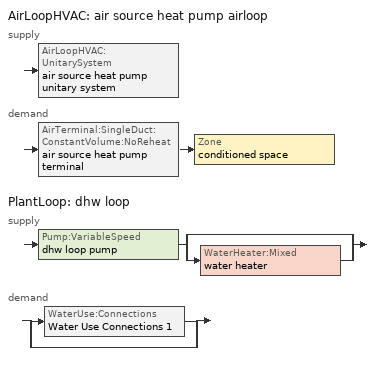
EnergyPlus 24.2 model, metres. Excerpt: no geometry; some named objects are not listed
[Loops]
AirLoopHVAC 'air source heat pump airloop'
 supply: AirLoopHVAC:UnitarySystem 'air source heat pump unitary system'
 demand: AirTerminal:SingleDuct:ConstantVolume:NoReheat 'air source heat pump terminal' > Zone 'conditioned space'
PlantLoop 'dhw loop'
 supply: Pump:VariableSpeed 'dhw loop pump' > split
  | bypass
  | WaterHeater:Mixed 'water heater'
 demand: split
  | WaterUse:Connections 'Water Use Connections 1'
  | bypass
[ZoneControl:Thermostat]
conditioned space Thermostat: Zone or ZoneList=conditioned space; Control Type Schedule=conditioned space Thermostat Schedule; Control 1=conditioned space temperature setpoint; Temperature Difference Between Cutout And Setpoint {deltaC}=0
[ThermostatSetpoint:DualSetpoint]
conditioned space temperature setpoint: Heating Setpoint Temperature Schedule=heating setpoint; Cooling Setpoint Temperature Schedule=cooling setpoint
[ZoneHVAC:Baseboard:Convective:Electric]
electric baseboard: Availability Schedule=Always On Discrete; Heating Design Capacity {W}=12838.9; Efficiency=1
[AirTerminal:SingleDuct:ConstantVolume:NoReheat]
air source heat pump terminal: Availability Schedule=Always On Discrete; Maximum Air Flow Rate {m3/s}=0.284584
[Zone equipment]
conditioned space: electric baseboard, air source heat pump terminal
[AirLoopHVAC]
air source heat pump airloop: Design Supply Air Flow Rate {m3/s}=0.284584; Design Return Air Flow Fraction of Supply Air Flow=1
[Sizing:System]
air source heat pump airloop: Type of Load to Size On=Sensible; Design Outdoor Air Flow Rate {m3/s}=Autosize; Central Heating Maximum System Air Flow Ratio=0.3; Preheat Design Temperature {C}=7; Preheat Design Humidity Ratio {kgWater/kgDryAir}=0.008; Precool Design Temperature {C}=12.8; Precool Design Humidity Ratio {kgWater/kgDryAir}=0.008; Central Cooling Design Supply Air Temperature {C}=12.8; Central Heating Design Supply Air Temperature {C}=16.7; Type of Zone Sum to Use=NonCoincident; 100% Outdoor Air in Cooling=Yes; 100% Outdoor Air in Heating=Yes; Central Cooling Design Supply Air Humidity Ratio {kgWater/kgDryAir}=0.0085; Central Heating Design Supply Air Humidity Ratio {kgWater/kgDryAir}=0.008; Cooling Supply Air Flow Rate Method=DesignDay; Cooling Supply Air Flow Rate {m3/s}=0; Cooling Supply Air Flow Rate Per Floor Area {m3/s-m2}=0.00996765; Cooling Fraction of Autosized Cooling Supply Air Flow Rate=1; Cooling Supply Air Flow Rate Per Unit Cooling Capacity {m3/s-W}=3.94755e-05; Heating Supply Air Flow Rate Method=DesignDay; Heating Supply Air Flow Rate {m3/s}=0; Heating Supply Air Flow Rate Per Floor Area {m3/s-m2}=0.00996765; Heating Fraction of Autosized Heating Supply Air Flow Rate=1; Heating Fraction of Autosized Cooling Supply Air Flow Rate=1; Heating Supply Air Flow Rate Per Unit Heating Capacity {m3/s-W}=3.15882e-05; System Outdoor Air Method=ZoneSum; Zone Maximum Outdoor Air Fraction=1; Cooling Design Capacity Method=CoolingDesignCapacity; Cooling Design Capacity {W}=Autosize; Cooling Design Capacity Per Floor Area {W/m2}=234.7; Fraction of Autosized Cooling Design Capacity=1; Heating Design Capacity Method=HeatingDesignCapacity; Heating Design Capacity {W}=Autosize; Heating Design Capacity Per Floor Area {W/m2}=157; Fraction of Autosized Heating Design Capacity=1; Central Cooling Capacity Control Method=OnOff; Occupant Diversity=Autosize
[AvailabilityManager:Scheduled]
air source heat pump airloop Availability Manager: Schedule=Always On Discrete
[AirLoopHVAC:UnitarySystem]
air source heat pump unitary system: Control Type=Load; Controlling Zone or Thermostat Location=conditioned space; Dehumidification Control Type=None; Availability Schedule=Always On Discrete; Supply Fan=air source heat pump supply fan; Fan Placement=BlowThrough; Supply Air Fan Operating Mode Schedule=air source heat pump auto fan schedule; Heating Coil=air source heat pump htg coil; DX Heating Coil Sizing Ratio=1; Cooling Coil=air source heat pump clg coil; Use DOAS DX Cooling Coil=No; Minimum Supply Air Temperature {C}=2; Latent Load Control=SensibleOnlyLoadControl; Cooling Supply Air Flow Rate Method=SupplyAirFlowRate; Cooling Supply Air Flow Rate {m3/s}=0.284584; Heating Supply Air Flow Rate Method=SupplyAirFlowRate; Heating Supply Air Flow Rate {m3/s}=0.223231; No Load Supply Air Flow Rate Method=SupplyAirFlowRate; No Load Supply Air Flow Rate {m3/s}=0; No Load Supply Air Flow Rate Control Set To Low Speed=Yes; Maximum Supply Air Temperature {C}=48.8889; Maximum Outdoor Dry-Bulb Temperature for Supplemental Heater Operation {C}=21; Ancillary On-Cycle Electric Power {W}=0; Ancillary Off-Cycle Electric Power {W}=0; Design Specification Multispeed Object=Unitary System Performance Multispeed 1
[Fan:SystemModel]
air source heat pump supply fan: Availability Schedule=Always On Discrete; Design Maximum Air Flow Rate {m3/s}=0.284584; Speed Control Method=Discrete; Electric Power Minimum Flow Rate Fraction=0.2; Design Pressure Rise {Pa}=500; Motor Efficiency=1; Motor In Air Stream Fraction=1; Design Electric Power Consumption {W}=Autosize; Design Power Sizing Method=PowerPerFlow; Electric Power Per Unit Flow Rate {W/(m3/s)}=794.58; Electric Power Per Unit Flow Rate Per Unit Pressure {W/((m3/s)-Pa)}=1.66667; Fan Total Efficiency=0.7; Motor Loss Radiative Fraction=0; Number of Speeds=4; Speed Flow Fraction 1=0.28891; Speed Electric Power Fraction 1=0.02411; Speed Flow Fraction 2=0.394; Speed Electric Power Fraction 2=0.06116; Speed Flow Fraction 3=0.80701; Speed Electric Power Fraction 3=0.52557; Speed Flow Fraction 4=1; Speed Electric Power Fraction 4=1
[Coil:Heating:DX:MultiSpeed]
air source heat pump htg coil: Availability Schedule=Always On Discrete; Minimum Outdoor Dry-Bulb Temperature for Compressor Operation {C}=-28.8889; Crankcase Heater Capacity {W}=50; Maximum Outdoor Dry-Bulb Temperature for Crankcase Heater Operation {C}=10; Defrost Energy Input Ratio Function of Temperature Curve=Defrosteir; Maximum Outdoor Dry-Bulb Temperature for Defrost Operation {C}=4.44444; Defrost Strategy=ReverseCycle; Defrost Control=Timed; Defrost Time Period Fraction=0.058333; Resistive Defrost Heater Capacity {W}=AutoSize; Apply Part Load Fraction to Speeds Greater than 1=No; Fuel Type=Electricity; Region number for Calculating HSPF=4; Number of Speeds=2; Speed Gross Rated Heating Capacity 1 {W}=1946.98; Speed Gross Rated Heating COP 1 {W/W}=4.95314; Speed Rated Air Flow Rate 1 {m3/s}=0.104783; Speed Rated Supply Air Fan Power Per Volume Flow Rate 2017 1 {W/(m3/s)}=773.3; Speed Rated Supply Air Fan Power Per Volume Flow Rate 2023 1 {W/(m3/s)}=934.4; Speed Heating Capacity Function of Temperature Curve Name 1=Heat-CAP-fT1; Speed Heating Capacity Function of Flow Fraction Curve Name 1=Heat-CAP-fFF1; Speed Energy Input Ratio Function of Temperature Curve Name 1=Heat-EIR-fT1; Speed Energy Input Ratio Function of Flow Fraction Curve Name 1=Heat-EIR-fFF1; Speed Part Load Fraction Correlation Curve Name 1=Heat-PLF-fPLR1; Speed Rated Waste Heat Fraction of Power Input 1=0.2; Speed Waste Heat Function of Temperature Curve Name 1=ConstantBiquadratic 1; Speed Gross Rated Heating Capacity 2 {W}=5341.95; Speed Gross Rated Heating COP 2 {W/W}=4.35719; Speed Rated Air Flow Rate 2 {m3/s}=0.292691; Speed Rated Supply Air Fan Power Per Volume Flow Rate 2017 2 {W/(m3/s)}=773.3; Speed Rated Supply Air Fan Power Per Volume Flow Rate 2023 2 {W/(m3/s)}=934.4; Speed Heating Capacity Function of Temperature Curve Name 2=Heat-CAP-fT2; Speed Heating Capacity Function of Flow Fraction Curve Name 2=Heat-CAP-fFF2; Speed Energy Input Ratio Function of Temperature Curve Name 2=Heat-EIR-fT2; Speed Energy Input Ratio Function of Flow Fraction Curve Name 2=Heat-EIR-fFF2; Speed Part Load Fraction Correlation Curve Name 2=Heat-PLF-fPLR2; Speed Rated Waste Heat Fraction of Power Input 2=0.2; Speed Waste Heat Function of Temperature Curve Name 2=ConstantBiquadratic 1
[Coil:Cooling:DX:MultiSpeed]
air source heat pump clg coil: Availability Schedule=Always On Discrete; Condenser Type=AirCooled; Minimum Outdoor Dry-Bulb Temperature for Compressor Operation {C}=-25; Apply Part Load Fraction to Speeds Greater than 1=No; Apply Latent Degradation to Speeds Greater than 1=No; Crankcase Heater Capacity {W}=50; Maximum Outdoor Dry-Bulb Temperature for Crankcase Heater Operation {C}=10; Basin Heater Capacity {W/K}=0; Basin Heater Setpoint Temperature {C}=2; Fuel Type=Electricity; Number of Speeds=2; Speed Gross Rated Total Cooling Capacity 1 {W}=2094.41; Speed Gross Rated Sensible Heat Ratio 1=0.804913; Speed Gross Rated Cooling COP 1 {W/W}=5.38975; Speed Rated Air Flow Rate 1 {m3/s}=0.112091; Speed Rated Evaporator Fan Power Per Volume Flow Rate 2017 1 {W/(m3/s)}=773.3; Speed Rated Evaporator Fan Power Per Volume Flow Rate 2023 1 {W/(m3/s)}=934.4; Speed Total Cooling Capacity Function of Temperature Curve Name 1=Cool-CAP-fT1; Speed Total Cooling Capacity Function of Flow Fraction Curve Name 1=Cool-CAP-fFF1; Speed Energy Input Ratio Function of Temperature Curve Name 1=Cool-EIR-fT1; Speed Energy Input Ratio Function of Flow Fraction Curve Name 1=Cool-EIR-fFF1; Speed Part Load Fraction Correlation Curve Name 1=Cool-PLF-fPLR1; Speed Nominal Time for Condensate Removal to Begin 1 {s}=1000; Speed Ratio of Initial Moisture Evaporation Rate and Steady State Latent Capacity 1=1.5; Speed Maximum Cycling Rate 1 {cycles/hr}=3; Speed Latent Capacity Time Constant 1 {s}=45; Speed Rated Waste Heat Fraction of Power Input 1=0.2; Speed Waste Heat Function of Temperature Curve Name 1=ConstantBiquadratic; Speed Evaporative Condenser Effectiveness 1=0.9; Speed Evaporative Condenser Air Flow Rate 1 {m3/s}=AutoSize; Speed Rated Evaporative Condenser Pump Power Consumption 1 {W}=AutoSize; Speed Gross Rated Total Cooling Capacity 2 {W}=5401.67; Speed Gross Rated Sensible Heat Ratio 2=0.759942; Speed Gross Rated Cooling COP 2 {W/W}=4.77244; Speed Rated Air Flow Rate 2 {m3/s}=0.284495; Speed Rated Evaporator Fan Power Per Volume Flow Rate 2017 2 {W/(m3/s)}=773.3; Speed Rated Evaporator Fan Power Per Volume Flow Rate 2023 2 {W/(m3/s)}=934.4; Speed Total Cooling Capacity Function of Temperature Curve Name 2=Cool-CAP-fT2; Speed Total Cooling Capacity Function of Flow Fraction Curve Name 2=Cool-CAP-fFF2; Speed Energy Input Ratio Function of Temperature Curve Name 2=Cool-EIR-fT2; Speed Energy Input Ratio Function of Flow Fraction Curve Name 2=Cool-EIR-fFF2; Speed Part Load Fraction Correlation Curve Name 2=Cool-PLF-fPLR2; Speed Nominal Time for Condensate Removal to Begin 2 {s}=1000; Speed Ratio of Initial Moisture Evaporation Rate and Steady State Latent Capacity 2=1.5; Speed Maximum Cycling Rate 2 {cycles/hr}=3; Speed Latent Capacity Time Constant 2 {s}=45; Speed Rated Waste Heat Fraction of Power Input 2=0.2; Speed Waste Heat Function of Temperature Curve Name 2=ConstantBiquadratic; Speed Evaporative Condenser Effectiveness 2=0.9; Speed Evaporative Condenser Air Flow Rate 2 {m3/s}=AutoSize; Speed Rated Evaporative Condenser Pump Power Consumption 2 {W}=AutoSize
[UnitarySystemPerformance:Multispeed]
Unitary System Performance Multispeed 1: Number of Speeds for Heating=2; Number of Speeds for Cooling=2; Single Mode Operation=No; No Load Supply Air Flow Rate Ratio=1; Heating Speed Supply Air Flow Ratio 1=0.368313; Cooling Speed Supply Air Flow Ratio 1=0.394; Heating Speed Supply Air Flow Ratio 2=1.02881; Cooling Speed Supply Air Flow Ratio 2=1
[PlantLoop]
dhw loop: Fluid Type=Water; Plant Equipment Operation Scheme=dhw loop Operation Schemes; Maximum Loop Temperature {C}=100; Minimum Loop Temperature {C}=0; Maximum Loop Flow Rate {m3/s}=0.01; Minimum Loop Flow Rate {m3/s}=0; Plant Loop Volume {m3}=0.003; Load Distribution Scheme=Optimal; Plant Loop Demand Calculation Scheme=SingleSetpoint; Common Pipe Simulation=None
[Sizing:Plant]
dhw loop: Loop Type=Heating; Design Loop Exit Temperature {C}=56; Loop Design Temperature Difference {deltaC}=5.55556; Sizing Option=NonCoincident; Zone Timesteps in Averaging Window=1; Coincident Sizing Factor Mode=None
[Pump:VariableSpeed]
dhw loop pump: Design Maximum Flow Rate {m3/s}=0.01; Design Pump Head {Pa}=1; Design Power Consumption {W}=0; Motor Efficiency=0.85; Fraction of Motor Inefficiencies to Fluid Stream=0; Coefficient 1 of the Part Load Performance Curve=0; Coefficient 2 of the Part Load Performance Curve=1; Coefficient 3 of the Part Load Performance Curve=0; Coefficient 4 of the Part Load Performance Curve=0; Design Minimum Flow Rate {m3/s}=0; Pump Control Type=Intermittent; Skin Loss Radiative Fraction=0.5; Design Power Sizing Method=PowerPerFlowPerPressure; Design Electric Power per Unit Flow Rate {W/(m3/s)}=348701.1; Design Shaft Power per Unit Flow Rate per Unit Head {W/((m3/s)-Pa)}=1.28205; Design Minimum Flow Rate Fraction=0
[WaterHeater:Mixed]
water heater: Tank Volume {m3}=0.251086; Setpoint Temperature Schedule=water heater setpoint; Deadband Temperature Difference {deltaC}=2; Maximum Temperature Limit {C}=99; Heater Control Type=Cycle; Heater Maximum Capacity {W}=11999.8; Heater Minimum Capacity {W}=0; Heater Ignition Minimum Flow Rate {m3/s}=0; Heater Ignition Delay {s}=0; Heater Fuel Type=Electricity; Heater Thermal Efficiency=1; Off Cycle Parasitic Fuel Consumption Rate {W}=0; Off Cycle Parasitic Fuel Type=Electricity; Off Cycle Parasitic Heat Fraction to Tank=0; On Cycle Parasitic Fuel Consumption Rate {W}=0; On Cycle Parasitic Fuel Type=Electricity; On Cycle Parasitic Heat Fraction to Tank=0; Ambient Temperature Indicator=Zone; Ambient Temperature Zone=conditioned space; Off Cycle Loss Coefficient to Ambient Temperature {W/K}=3.46086; Off Cycle Loss Fraction to Zone=1; On Cycle Loss Coefficient to Ambient Temperature {W/K}=3.46086; On Cycle Loss Fraction to Zone=1; Use Side Effectiveness=1; Source Side Effectiveness=1; Use Side Design Flow Rate {m3/s}=Autosize; Source Side Design Flow Rate {m3/s}=Autosize; Indirect Water Heating Recovery Time {hr}=1.5; Source Side Flow Control Mode=IndirectHeatPrimarySetpoint
[WaterHeater:Sizing]
water heater: Design Mode=PeakDraw; Time Storage Can Meet Peak Draw {hr}=0.538503; Time for Tank Recovery {hr}=0; Nominal Tank Volume for Autosizing Plant Connections {m3}=1
[SetpointManager:Scheduled]
Setpoint Manager Scheduled 1: Control Variable=Temperature; Schedule=dhw temp
[WaterUse:Connections]
Water Use Connections 1: Drain Water Heat Exchanger Type=None; Drain Water Heat Exchanger Destination=Plant; Water Use Equipment Name 1=dhw fixtures; Water Use Equipment Name 2=dhw distribution waste; Water Use Equipment Name 3=clothes washer; Water Use Equipment Name 4=dishwasher
[WaterUse:Equipment]
Name | Peak Flow Rate {m3/s} | Flow Rate Fraction Schedule | Target Temperature Schedule
dhw fixtures | 4.42001e-06 | dhw fixtures schedule | mixed water temperature schedule
dhw distribution waste | 1.33996e-06 | dhw fixtures schedule | mixed water temperature schedule
clothes washer | 9.69919e-07 | clothes washer schedule
dishwasher | 2.90872e-07 | dishwasher schedule
[PlantEquipmentOperationSchemes]
dhw loop Operation Schemes: Control Scheme Object Type 1=PlantEquipmentOperation:HeatingLoad; Control Scheme Name 1=dhw loop Heating Operation Scheme; Control Scheme Schedule Name 1=Always On Discrete
[PlantEquipmentOperation:HeatingLoad]
dhw loop Heating Operation Scheme: Load Range Lower Limit 1 {W}=0; Load Range Upper Limit 1 {W}=1000000000; Range Equipment List Name 1=dhw loop Heating Equipment List
[PlantEquipmentList]
dhw loop Heating Equipment List: WaterHeater:Mixed, water heater
[EnergyManagementSystem:GlobalVariable]
air_source_heat_pump_airloop_Fan_RTF
infil_program_Qfan
infil_program_Qinf
natural_vent_program_Qnv
natural_vent_program_Qwhf
[EnergyManagementSystem:InternalVariable]
air_source_heat_pump_airloop_max_sup_fan_mfr: Internal Data Index Key=air source heat pump supply fan; Internal Data Type=Fan Maximum Mass Flow Rate
[EnergyManagementSystem:Sensor]
Name | Output:Variable or Output:Meter Index Key | Output:Variable or Output:Meter
airflow_gain | infil flow | Infiltration Sensible Heat Gain Energy
airflow_gain_1 | natural vent flow | Infiltration Sensible Heat Gain Energy
airflow_gain_2 | whole house fan flow | Infiltration Sensible Heat Gain Energy
airflow_loss | infil flow | Infiltration Sensible Heat Loss Energy
airflow_loss_1 | natural vent flow | Infiltration Sensible Heat Loss Energy
airflow_loss_2 | whole house fan flow | Infiltration Sensible Heat Loss Energy
air_source_heat_pump_airloop_Fan_RTF_s | air source heat pump supply fan | Fan Runtime Fraction Speed 1
air_source_heat_pump_airloop_Fan_RTF_s_1 | air source heat pump supply fan | Fan Runtime Fraction Speed 2
air_source_heat_pump_airloop_Fan_RTF_s_2 | air source heat pump supply fan | Fan Runtime Fraction Speed 3
air_source_heat_pump_airloop_Fan_RTF_s_3 | air source heat pump supply fan | Fan Runtime Fraction Speed 4
air_source_heat_pump_clg_coil_s | air source heat pump clg coil | Cooling Coil Total Cooling Energy
air_source_heat_pump_htg_coil_s | air source heat pump htg coil | Heating Coil Heating Energy
air_source_heat_pump_supply_fan_s | air source heat pump supply fan | Fan Electricity Energy
clg_load_cond |  | Cooling:EnergyTransfer:Zone:CONDITIONED SPACE
clg_sp_s; clg_sp_s_1 | cooling setpoint | Schedule Value
clothes_dryer_exhaust_0_sch_s | clothes dryer exhaust 0 schedule | Schedule Value
conditioned_space_clg_unmet_s | conditioned space | Zone Cooling Setpoint Not Met Time
conditioned_space_htg_unmet_s | conditioned space | Zone Heating Setpoint Not Met Time
cool_season | cooling season schedule | Schedule Value
dhw_loss | water heater | Water Heater Heat Loss Energy
dhw_rtf | water heater | Water Heater Runtime Fraction
fridge_tin_s; tin_s; tin_s_1 | conditioned space | Zone Mean Air Temperature
htg_load_cond |  | Heating:EnergyTransfer:Zone:CONDITIONED SPACE
htg_sp_s; htg_sp_s_1 | heating setpoint | Schedule Value
ig_ee_conv | clothes dryer | Electric Equipment Convective Heating Energy
ig_ee_conv_1 | clothes washer | Electric Equipment Convective Heating Energy
ig_ee_conv_2 | cooking range | Electric Equipment Convective Heating Energy
ig_ee_conv_3 | dishwasher | Electric Equipment Convective Heating Energy
ig_ee_conv_4 | fridge | Electric Equipment Convective Heating Energy
ig_ee_conv_5 | misc plug loads | Electric Equipment Convective Heating Energy
ig_ee_conv_6 | whole house fan | Electric Equipment Convective Heating Energy
ig_ee_rad | clothes dryer | Electric Equipment Radiant Heating Energy
ig_ee_rad_1 | clothes washer | Electric Equipment Radiant Heating Energy
ig_ee_rad_2 | cooking range | Electric Equipment Radiant Heating Energy
ig_ee_rad_3 | dishwasher | Electric Equipment Radiant Heating Energy
ig_ee_rad_4 | fridge | Electric Equipment Radiant Heating Energy
ig_ee_rad_5 | misc plug loads | Electric Equipment Radiant Heating Energy
ig_ee_rad_6 | whole house fan | Electric Equipment Radiant Heating Energy
ig_lgt_conv | interior lighting | Lights Convective Heating Energy
ig_lgt_rad | interior lighting | Lights Radiant Heating Energy
ig_lgt_vis | interior lighting | Lights Visible Radiation Heating Energy
ig_oe_conv | clothes dryer 1 | Other Equipment Convective Heating Energy
ig_oe_conv_1 | cooking range 1 | Other Equipment Convective Heating Energy
ig_oe_conv_2 | general water use latent | Other Equipment Convective Heating Energy
ig_oe_conv_3 | general water use sensible | Other Equipment Convective Heating Energy
ig_oe_conv_4 | water heater energy adjustment1 | Other Equipment Convective Heating Energy
ig_oe_rad | clothes dryer 1 | Other Equipment Radiant Heating Energy
ig_oe_rad_1 | cooking range 1 | Other Equipment Radiant Heating Energy
ig_oe_rad_2 | general water use latent | Other Equipment Radiant Heating Energy
ig_oe_rad_3 | general water use sensible | Other Equipment Radiant Heating Energy
ig_oe_rad_4 | water heater energy adjustment1 | Other Equipment Radiant Heating Energy
ig_ppl_conv | occupants | People Convective Heating Energy
ig_ppl_rad | occupants | People Radiant Heating Energy
im_conv | furniture mass conditioned space 1 | Surface Inside Face Convection Heat Gain Energy
im_conv_1 | partition wall mass | Surface Inside Face Convection Heat Gain Energy
im_ig | furniture mass conditioned space 1 | Surface Inside Face Internal Gains Radiation Heat Gain Energy
im_ig_1 | partition wall mass | Surface Inside Face Internal Gains Radiation Heat Gain Energy
im_lgt | furniture mass conditioned space 1 | Surface Inside Face Lights Radiation Heat Gain Energy
im_lgt_1 | partition wall mass | Surface Inside Face Lights Radiation Heat Gain Energy
im_sol | furniture mass conditioned space 1 | Surface Inside Face Solar Radiation Heat Gain Energy
im_sol_1 | partition wall mass | Surface Inside Face Solar Radiation Heat Gain Energy
im_surf | furniture mass conditioned space 1 | Surface Inside Face Net Surface Thermal Radiation Heat Gain Energy
im_surf_1 | partition wall mass | Surface Inside Face Net Surface Thermal Radiation Heat Gain Energy
mech_vent_bath_fan_0_sch_s | mech vent bath fan 0 schedule | Schedule Value
mech_vent_bath_fan_1_sch_s | mech vent bath fan 1 schedule | Schedule Value
mech_vent_range_fan_0_sch_s | mech vent range fan 0 schedule | Schedule Value
mv_conv | mech vent bath fan 0 | Electric Equipment Convective Heating Energy
mv_conv_1 | mech vent bath fan 1 | Electric Equipment Convective Heating Energy
mv_conv_2 | mech vent house fan | Electric Equipment Convective Heating Energy
mv_conv_3 | mech vent house fan cfis | Electric Equipment Convective Heating Energy
mv_conv_4 | mech vent range fan 0 | Electric Equipment Convective Heating Energy
mv_conv_5 | mech vent house fan latent load | Other Equipment Convective Heating Energy
mv_conv_6 | mech vent house fan sensible load | Other Equipment Convective Heating Energy
mv_rad | mech vent bath fan 0 | Electric Equipment Radiant Heating Energy
mv_rad_1 | mech vent bath fan 1 | Electric Equipment Radiant Heating Energy
mv_rad_2 | mech vent house fan | Electric Equipment Radiant Heating Energy
mv_rad_3 | mech vent house fan cfis | Electric Equipment Radiant Heating Energy
mv_rad_4 | mech vent range fan 0 | Electric Equipment Radiant Heating Energy
mv_rad_5 | mech vent house fan latent load | Other Equipment Radiant Heating Energy
mv_rad_6 | mech vent house fan sensible load | Other Equipment Radiant Heating Energy
natural_vent_s | natural vent schedule | Schedule Value
out_pb_s |  | Site Outdoor Air Barometric Pressure
out_wt_s |  | Site Outdoor Air Humidity Ratio
site_vw_s |  | Site Wind Speed
ss_back_out | Window1 | Surface Window Shortwave from Zone Back Out Window Heat Transfer Rate
ss_back_out_1 | Window11 | Surface Window Shortwave from Zone Back Out Window Heat Transfer Rate
ss_back_out_2 | Window2 | Surface Window Shortwave from Zone Back Out Window Heat Transfer Rate
ss_back_out_3 | Window3 | Surface Window Shortwave from Zone Back Out Window Heat Transfer Rate
ss_back_out_4 | Window4 | Surface Window Shortwave from Zone Back Out Window Heat Transfer Rate
ss_back_out_5 | Window5 | Surface Window Shortwave from Zone Back Out Window Heat Transfer Rate
ss_back_out_6 | Window6 | Surface Window Shortwave from Zone Back Out Window Heat Transfer Rate
ss_back_out_7 | Window7 | Surface Window Shortwave from Zone Back Out Window Heat Transfer Rate
ss_back_out_8 | Window8 | Surface Window Shortwave from Zone Back Out Window Heat Transfer Rate
ss_conv | Door1 | Surface Inside Face Convection Heat Gain Energy
ss_conv_1 | Door2 | Surface Inside Face Convection Heat Gain Energy
ss_conv_10 | Window6 | Surface Inside Face Convection Heat Gain Energy
ss_conv_11 | Window7 | Surface Inside Face Convection Heat Gain Energy
ss_conv_12 | Window8 | Surface Inside Face Convection Heat Gain Energy
ss_conv_2 | Door3 | Surface Inside Face Convection Heat Gain Energy
ss_conv_3 | Door4 | Surface Inside Face Convection Heat Gain Energy
ss_conv_4 | Window1 | Surface Inside Face Convection Heat Gain Energy
ss_conv_5 | Window11 | Surface Inside Face Convection Heat Gain Energy
ss_conv_6 | Window2 | Surface Inside Face Convection Heat Gain Energy
ss_conv_7 | Window3 | Surface Inside Face Convection Heat Gain Energy
ss_conv_8 | Window4 | Surface Inside Face Convection Heat Gain Energy
ss_conv_9 | Window5 | Surface Inside Face Convection Heat Gain Energy
ss_ig | Door1 | Surface Inside Face Internal Gains Radiation Heat Gain Energy
ss_ig_1 | Door2 | Surface Inside Face Internal Gains Radiation Heat Gain Energy
ss_ig_10 | Window6 | Surface Inside Face Internal Gains Radiation Heat Gain Energy
ss_ig_11 | Window7 | Surface Inside Face Internal Gains Radiation Heat Gain Energy
ss_ig_12 | Window8 | Surface Inside Face Internal Gains Radiation Heat Gain Energy
ss_ig_2 | Door3 | Surface Inside Face Internal Gains Radiation Heat Gain Energy
ss_ig_3 | Door4 | Surface Inside Face Internal Gains Radiation Heat Gain Energy
ss_ig_4 | Window1 | Surface Inside Face Internal Gains Radiation Heat Gain Energy
ss_ig_5 | Window11 | Surface Inside Face Internal Gains Radiation Heat Gain Energy
ss_ig_6 | Window2 | Surface Inside Face Internal Gains Radiation Heat Gain Energy
ss_ig_7 | Window3 | Surface Inside Face Internal Gains Radiation Heat Gain Energy
ss_ig_8 | Window4 | Surface Inside Face Internal Gains Radiation Heat Gain Energy
ss_ig_9 | Window5 | Surface Inside Face Internal Gains Radiation Heat Gain Energy
ss_lgt | Door1 | Surface Inside Face Lights Radiation Heat Gain Energy
ss_lgt_1 | Door2 | Surface Inside Face Lights Radiation Heat Gain Energy
ss_lgt_2 | Door3 | Surface Inside Face Lights Radiation Heat Gain Energy
ss_lgt_3 | Door4 | Surface Inside Face Lights Radiation Heat Gain Energy
ss_sol | Door1 | Surface Inside Face Solar Radiation Heat Gain Energy
ss_sol_1 | Door2 | Surface Inside Face Solar Radiation Heat Gain Energy
ss_sol_2 | Door3 | Surface Inside Face Solar Radiation Heat Gain Energy
ss_sol_3 | Door4 | Surface Inside Face Solar Radiation Heat Gain Energy
ss_surf | Door1 | Surface Inside Face Net Surface Thermal Radiation Heat Gain Energy
ss_surf_1 | Door2 | Surface Inside Face Net Surface Thermal Radiation Heat Gain Energy
ss_surf_10 | Window6 | Surface Inside Face Net Surface Thermal Radiation Heat Gain Energy
ss_surf_11 | Window7 | Surface Inside Face Net Surface Thermal Radiation Heat Gain Energy
ss_surf_12 | Window8 | Surface Inside Face Net Surface Thermal Radiation Heat Gain Energy
ss_surf_2 | Door3 | Surface Inside Face Net Surface Thermal Radiation Heat Gain Energy
ss_surf_3 | Door4 | Surface Inside Face Net Surface Thermal Radiation Heat Gain Energy
ss_surf_4 | Window1 | Surface Inside Face Net Surface Thermal Radiation Heat Gain Energy
ss_surf_5 | Window11 | Surface Inside Face Net Surface Thermal Radiation Heat Gain Energy
ss_surf_6 | Window2 | Surface Inside Face Net Surface Thermal Radiation Heat Gain Energy
ss_surf_7 | Window3 | Surface Inside Face Net Surface Thermal Radiation Heat Gain Energy
ss_surf_8 | Window4 | Surface Inside Face Net Surface Thermal Radiation Heat Gain Energy
ss_surf_9 | Window5 | Surface Inside Face Net Surface Thermal Radiation Heat Gain Energy
ss_trans_in | Window1 | Surface Window Transmitted Solar Radiation Rate
ss_trans_in_1 | Window11 | Surface Window Transmitted Solar Radiation Rate
ss_trans_in_2 | Window2 | Surface Window Transmitted Solar Radiation Rate
ss_trans_in_3 | Window3 | Surface Window Transmitted Solar Radiation Rate
ss_trans_in_4 | Window4 | Surface Window Transmitted Solar Radiation Rate
ss_trans_in_5 | Window5 | Surface Window Transmitted Solar Radiation Rate
ss_trans_in_6 | Window6 | Surface Window Transmitted Solar Radiation Rate
ss_trans_in_7 | Window7 | Surface Window Transmitted Solar Radiation Rate
ss_trans_in_8 | Window8 | Surface Window Transmitted Solar Radiation Rate
ss_trans_out | Window1 | Surface Inside Face Initial Transmitted Diffuse Transmitted Out Window Solar Radiation Rate
ss_trans_out_1 | Window11 | Surface Inside Face Initial Transmitted Diffuse Transmitted Out Window Solar Radiation Rate
ss_trans_out_2 | Window2 | Surface Inside Face Initial Transmitted Diffuse Transmitted Out Window Solar Radiation Rate
ss_trans_out_3 | Window3 | Surface Inside Face Initial Transmitted Diffuse Transmitted Out Window Solar Radiation Rate
ss_trans_out_4 | Window4 | Surface Inside Face Initial Transmitted Diffuse Transmitted Out Window Solar Radiation Rate
ss_trans_out_5 | Window5 | Surface Inside Face Initial Transmitted Diffuse Transmitted Out Window Solar Radiation Rate
ss_trans_out_6 | Window6 | Surface Inside Face Initial Transmitted Diffuse Transmitted Out Window Solar Radiation Rate
ss_trans_out_7 | Window7 | Surface Inside Face Initial Transmitted Diffuse Transmitted Out Window Solar Radiation Rate
ss_trans_out_8 | Window8 | Surface Inside Face Initial Transmitted Diffuse Transmitted Out Window Solar Radiation Rate
s_conv | Floor1 | Surface Inside Face Convection Heat Gain Energy
s_conv_1 | FoundationWall1 | Surface Inside Face Convection Heat Gain Energy
s_conv_10 | RimJoist2:315 | Surface Inside Face Convection Heat Gain Energy
s_conv_11 | RimJoist2:45 | Surface Inside Face Convection Heat Gain Energy
s_conv_12 | Slab1 | Surface Inside Face Convection Heat Gain Energy
s_conv_13 | Wall1:135 | Surface Inside Face Convection Heat Gain Energy
s_conv_14 | Wall1:225 | Surface Inside Face Convection Heat Gain Energy
s_conv_15 | Wall1:315 | Surface Inside Face Convection Heat Gain Energy
s_conv_16 | Wall1:45 | Surface Inside Face Convection Heat Gain Energy
s_conv_17 | Wall2:135 | Surface Inside Face Convection Heat Gain Energy
s_conv_18 | Wall2:225 | Surface Inside Face Convection Heat Gain Energy
s_conv_19 | Wall2:315 | Surface Inside Face Convection Heat Gain Energy
s_conv_2 | inferred conditioned ceiling | Surface Inside Face Convection Heat Gain Energy
s_conv_20 | Wall2:45 | Surface Inside Face Convection Heat Gain Energy
s_conv_3 | inferred conditioned floor | Surface Inside Face Convection Heat Gain Energy
s_conv_4 | RimJoist1:135 | Surface Inside Face Convection Heat Gain Energy
s_conv_5 | RimJoist1:225 | Surface Inside Face Convection Heat Gain Energy
s_conv_6 | RimJoist1:315 | Surface Inside Face Convection Heat Gain Energy
s_conv_7 | RimJoist1:45 | Surface Inside Face Convection Heat Gain Energy
s_conv_8 | RimJoist2:135 | Surface Inside Face Convection Heat Gain Energy
s_conv_9 | RimJoist2:225 | Surface Inside Face Convection Heat Gain Energy
s_ig | Floor1 | Surface Inside Face Internal Gains Radiation Heat Gain Energy
s_ig_1 | FoundationWall1 | Surface Inside Face Internal Gains Radiation Heat Gain Energy
s_ig_10 | RimJoist2:315 | Surface Inside Face Internal Gains Radiation Heat Gain Energy
s_ig_11 | RimJoist2:45 | Surface Inside Face Internal Gains Radiation Heat Gain Energy
s_ig_12 | Slab1 | Surface Inside Face Internal Gains Radiation Heat Gain Energy
s_ig_13 | Wall1:135 | Surface Inside Face Internal Gains Radiation Heat Gain Energy
s_ig_14 | Wall1:225 | Surface Inside Face Internal Gains Radiation Heat Gain Energy
s_ig_15 | Wall1:315 | Surface Inside Face Internal Gains Radiation Heat Gain Energy
s_ig_16 | Wall1:45 | Surface Inside Face Internal Gains Radiation Heat Gain Energy
s_ig_17 | Wall2:135 | Surface Inside Face Internal Gains Radiation Heat Gain Energy
s_ig_18 | Wall2:225 | Surface Inside Face Internal Gains Radiation Heat Gain Energy
s_ig_19 | Wall2:315 | Surface Inside Face Internal Gains Radiation Heat Gain Energy
s_ig_2 | inferred conditioned ceiling | Surface Inside Face Internal Gains Radiation Heat Gain Energy
s_ig_20 | Wall2:45 | Surface Inside Face Internal Gains Radiation Heat Gain Energy
s_ig_3 | inferred conditioned floor | Surface Inside Face Internal Gains Radiation Heat Gain Energy
s_ig_4 | RimJoist1:135 | Surface Inside Face Internal Gains Radiation Heat Gain Energy
s_ig_5 | RimJoist1:225 | Surface Inside Face Internal Gains Radiation Heat Gain Energy
s_ig_6 | RimJoist1:315 | Surface Inside Face Internal Gains Radiation Heat Gain Energy
s_ig_7 | RimJoist1:45 | Surface Inside Face Internal Gains Radiation Heat Gain Energy
s_ig_8 | RimJoist2:135 | Surface Inside Face Internal Gains Radiation Heat Gain Energy
s_ig_9 | RimJoist2:225 | Surface Inside Face Internal Gains Radiation Heat Gain Energy
s_lgt | Floor1 | Surface Inside Face Lights Radiation Heat Gain Energy
s_lgt_1 | FoundationWall1 | Surface Inside Face Lights Radiation Heat Gain Energy
s_lgt_10 | RimJoist2:315 | Surface Inside Face Lights Radiation Heat Gain Energy
s_lgt_11 | RimJoist2:45 | Surface Inside Face Lights Radiation Heat Gain Energy
s_lgt_12 | Slab1 | Surface Inside Face Lights Radiation Heat Gain Energy
s_lgt_13 | Wall1:135 | Surface Inside Face Lights Radiation Heat Gain Energy
s_lgt_14 | Wall1:225 | Surface Inside Face Lights Radiation Heat Gain Energy
s_lgt_15 | Wall1:315 | Surface Inside Face Lights Radiation Heat Gain Energy
s_lgt_16 | Wall1:45 | Surface Inside Face Lights Radiation Heat Gain Energy
s_lgt_17 | Wall2:135 | Surface Inside Face Lights Radiation Heat Gain Energy
s_lgt_18 | Wall2:225 | Surface Inside Face Lights Radiation Heat Gain Energy
s_lgt_19 | Wall2:315 | Surface Inside Face Lights Radiation Heat Gain Energy
s_lgt_2 | inferred conditioned ceiling | Surface Inside Face Lights Radiation Heat Gain Energy
s_lgt_20 | Wall2:45 | Surface Inside Face Lights Radiation Heat Gain Energy
s_lgt_3 | inferred conditioned floor | Surface Inside Face Lights Radiation Heat Gain Energy
s_lgt_4 | RimJoist1:135 | Surface Inside Face Lights Radiation Heat Gain Energy
s_lgt_5 | RimJoist1:225 | Surface Inside Face Lights Radiation Heat Gain Energy
s_lgt_6 | RimJoist1:315 | Surface Inside Face Lights Radiation Heat Gain Energy
s_lgt_7 | RimJoist1:45 | Surface Inside Face Lights Radiation Heat Gain Energy
s_lgt_8 | RimJoist2:135 | Surface Inside Face Lights Radiation Heat Gain Energy
s_lgt_9 | RimJoist2:225 | Surface Inside Face Lights Radiation Heat Gain Energy
s_sol | Floor1 | Surface Inside Face Solar Radiation Heat Gain Energy
s_sol_1 | FoundationWall1 | Surface Inside Face Solar Radiation Heat Gain Energy
s_sol_10 | RimJoist2:315 | Surface Inside Face Solar Radiation Heat Gain Energy
s_sol_11 | RimJoist2:45 | Surface Inside Face Solar Radiation Heat Gain Energy
s_sol_12 | Slab1 | Surface Inside Face Solar Radiation Heat Gain Energy
s_sol_13 | Wall1:135 | Surface Inside Face Solar Radiation Heat Gain Energy
s_sol_14 | Wall1:225 | Surface Inside Face Solar Radiation Heat Gain Energy
s_sol_15 | Wall1:315 | Surface Inside Face Solar Radiation Heat Gain Energy
s_sol_16 | Wall1:45 | Surface Inside Face Solar Radiation Heat Gain Energy
s_sol_17 | Wall2:135 | Surface Inside Face Solar Radiation Heat Gain Energy
s_sol_18 | Wall2:225 | Surface Inside Face Solar Radiation Heat Gain Energy
s_sol_19 | Wall2:315 | Surface Inside Face Solar Radiation Heat Gain Energy
s_sol_2 | inferred conditioned ceiling | Surface Inside Face Solar Radiation Heat Gain Energy
s_sol_20 | Wall2:45 | Surface Inside Face Solar Radiation Heat Gain Energy
s_sol_3 | inferred conditioned floor | Surface Inside Face Solar Radiation Heat Gain Energy
s_sol_4 | RimJoist1:135 | Surface Inside Face Solar Radiation Heat Gain Energy
s_sol_5 | RimJoist1:225 | Surface Inside Face Solar Radiation Heat Gain Energy
s_sol_6 | RimJoist1:315 | Surface Inside Face Solar Radiation Heat Gain Energy
s_sol_7 | RimJoist1:45 | Surface Inside Face Solar Radiation Heat Gain Energy
s_sol_8 | RimJoist2:135 | Surface Inside Face Solar Radiation Heat Gain Energy
s_sol_9 | RimJoist2:225 | Surface Inside Face Solar Radiation Heat Gain Energy
s_surf | Floor1 | Surface Inside Face Net Surface Thermal Radiation Heat Gain Energy
s_surf_1 | FoundationWall1 | Surface Inside Face Net Surface Thermal Radiation Heat Gain Energy
s_surf_10 | RimJoist2:315 | Surface Inside Face Net Surface Thermal Radiation Heat Gain Energy
s_surf_11 | RimJoist2:45 | Surface Inside Face Net Surface Thermal Radiation Heat Gain Energy
s_surf_12 | Slab1 | Surface Inside Face Net Surface Thermal Radiation Heat Gain Energy
s_surf_13 | Wall1:135 | Surface Inside Face Net Surface Thermal Radiation Heat Gain Energy
s_surf_14 | Wall1:225 | Surface Inside Face Net Surface Thermal Radiation Heat Gain Energy
s_surf_15 | Wall1:315 | Surface Inside Face Net Surface Thermal Radiation Heat Gain Energy
s_surf_16 | Wall1:45 | Surface Inside Face Net Surface Thermal Radiation Heat Gain Energy
s_surf_17 | Wall2:135 | Surface Inside Face Net Surface Thermal Radiation Heat Gain Energy
s_surf_18 | Wall2:225 | Surface Inside Face Net Surface Thermal Radiation Heat Gain Energy
s_surf_19 | Wall2:315 | Surface Inside Face Net Surface Thermal Radiation Heat Gain Energy
s_surf_2 | inferred conditioned ceiling | Surface Inside Face Net Surface Thermal Radiation Heat Gain Energy
s_surf_20 | Wall2:45 | Surface Inside Face Net Surface Thermal Radiation Heat Gain Energy
s_surf_3 | inferred conditioned floor | Surface Inside Face Net Surface Thermal Radiation Heat Gain Energy
s_surf_4 | RimJoist1:135 | Surface Inside Face Net Surface Thermal Radiation Heat Gain Energy
s_surf_5 | RimJoist1:225 | Surface Inside Face Net Surface Thermal Radiation Heat Gain Energy
s_surf_6 | RimJoist1:315 | Surface Inside Face Net Surface Thermal Radiation Heat Gain Energy
s_surf_7 | RimJoist1:45 | Surface Inside Face Net Surface Thermal Radiation Heat Gain Energy
s_surf_8 | RimJoist2:135 | Surface Inside Face Net Surface Thermal Radiation Heat Gain Energy
s_surf_9 | RimJoist2:225 | Surface Inside Face Net Surface Thermal Radiation Heat Gain Energy
tout_db; tout_db_1 | Environment | Site Outdoor Air Drybulb Temperature
tout_s | conditioned space | Zone Outdoor Air Drybulb Temperature
water_heater_energy | water heater | Water Heater Electricity Rate
water_heater_off_cycle_parasitic | water heater | Water Heater Off Cycle Parasitic Electricity Rate
water_heater_on_cycle_parasitic | water heater | Water Heater On Cycle Parasitic Electricity Rate
win_s | conditioned space | Zone Air Humidity Ratio
[EnergyManagementSystem:Actuator]
Name | Actuated Component Unique | Actuated Component Type | Actuated Component Control Type
air_source_heat_pump_supply_fan_pressure_rise_act | air source heat pump supply fan | Fan | Fan Pressure Rise
air_source_heat_pump_supply_fan_total_efficiency_act | air source heat pump supply fan | Fan | Fan Total Efficiency
fridge_schedule_act | fridge schedule | Schedule:Constant | Schedule Value
infil_flow_act | infil flow | Zone Infiltration | Air Exchange Flow Rate
mech_vent_house_fan_cfis_act | mech vent house fan cfis | ElectricEquipment | Electricity Rate
mech_vent_house_fan_latent_load_act | mech vent house fan latent load | OtherEquipment | Power Level
mech_vent_house_fan_sensible_load_act | mech vent house fan sensible load | OtherEquipment | Power Level
natural_vent_flow_act | natural vent flow | Zone Infiltration | Air Exchange Flow Rate
Sequential_Fraction_Schedule_act | Sequential Fraction Schedule | Schedule:Constant | Schedule Value
water_heater_ec_adj_act | water heater energy adjustment1 | OtherEquipment | Power Level
whole_house_fan_act | whole house fan | ElectricEquipment | Electricity Rate
whole_house_fan_flow_act | whole house fan flow | Zone Infiltration | Air Exchange Flow Rate
whole_house_fan_mix_act | whole house fan mix | ZoneMixing | Air Exchange Flow Rate
[EnergyManagementSystem:Program]
air_source_heat_pump_supply_fan_disaggregate_program: Set air_source_heat_pump_supply_fan_clg = 0; Set air_source_heat_pump_supply_fan_primary_htg = 0; If air_source_heat_pump_clg_coil_s > 0; Set air_source_heat_pump_supply_fan_clg = air_source_heat_pump_supply_fan_s; Else; Set air_source_heat_pump_supply_fan_primary_htg = air_source_heat_pump_supply_fan_s; EndIf
air_source_heat_pump_supply_fan_power_program: If tout_db_1 < -28.89; Set air_source_heat_pump_supply_fan_pressure_rise_act = 0; Set air_source_heat_pump_supply_fan_total_efficiency_act = 1; Else; Set air_source_heat_pump_supply_fan_pressure_rise_act = NULL; Set air_source_heat_pump_supply_fan_total_efficiency_act = NULL; EndIf
fridge_schedule_program: Set Tin = fridge_tin_s*(9.0/5.0)+32.0; Set fridge_schedule_act = 0; If (Hour == 0); Set fridge_schedule_act = (-0.487+0.019*Tin); ElseIf (Hour == 1); Set fridge_schedule_act = (-0.34+0.016*Tin); ElseIf (Hour == 2); Set fridge_schedule_act = (-0.37+0.017*Tin); ElseIf (Hour == 3); Set fridge_schedule_act = (-0.361+0.016*Tin); ElseIf (Hour == 4); Set fridge_schedule_act = (-0.515+0.018*Tin); ElseIf (Hour == 5); Set fridge_schedule_act = (-0.684+0.021*Tin); ElseIf (Hour == 6); Set fridge_schedule_act = (-0.471+0.019*Tin); ElseIf (Hour == 7); Set fridge_schedule_act = (-0.159+0.015*Tin); ElseIf (Hour == 8); Set fridge_schedule_act = (-0.079+0.015*Tin); ElseIf (Hour == 9); Set fridge_schedule_act = (-0.417+0.019*Tin); ElseIf (Hour == 10); Set fridge_schedule_act = (-0.411+0.018*Tin); ElseIf (Hour == 11); Set fridge_schedule_act = (-0.386+0.018*Tin); ElseIf (Hour == 12); Set fridge_schedule_act = (-0.24+0.016*Tin); ElseIf (Hour == 13); Set fridge_schedule_act = (-0.314+0.017*Tin); ElseIf (Hour == 14); Set fridge_schedule_act = (-0.16+0.015*Tin); ElseIf (Hour == 15); Set fridge_schedule_act = (-0.121+0.015*Tin); ElseIf (Hour == 16); Set fridge_schedule_act = (-0.469+0.02*Tin); ElseIf (Hour == 17); Set fridge_schedule_act = (-0.412+0.02*Tin); ElseIf (Hour == 18); Set fridge_schedule_act = (-0.091+0.017*Tin); ElseIf (Hour == 19); Set fridge_schedule_act = (0.077+0.014*Tin); ElseIf (Hour == 20); Set fridge_schedule_act = (-0.118+0.016*Tin); ElseIf (Hour == 21); Set fridge_schedule_act = (-0.247+0.017*Tin); ElseIf (Hour == 22); Set fridge_schedule_act = (-0.445+0.019*Tin); ElseIf (Hour == 23); Set fridge_schedule_act = (-0.544+0.02*Tin); EndIf
infil_program: Set p_m = 0.14; Set p_s = 0.22; Set s_m = 270; Set s_s = 370; Set z_m = 9.99744; Set z_s = 3.434599327728526; Set f_t = (((s_m/z_m)^p_m)*((z_s/s_s)^p_s)); Set Tdiff = tin_s-tout_s; Set dT = @Abs Tdiff; Set c = 0.0591; Set Cs = 0.0722; Set Cw = 0.1658; Set n = 0.65; Set sft = (f_t*0.3); Set temp1 = ((c*Cw)*((sft*site_vw_s)^(2*n)))^2; Set Qinf = (((c*Cs*(dT^n))^2)+temp1)^0.5; Set Qinf = (@Max Qinf 0); Set mech_vent_house_fan_sensible_load_act = 0.0; Set mech_vent_house_fan_latent_load_act = 0.0; Set OASupInPb = out_pb_s; Set OASupInTemp = tout_s; Set OASupInW = out_wt_s; Set OASupRho = (@RhoAirFnPbTdbW OASupInPb OASupInTemp OASupInW); Set OASupCp = (@CpAirFnW OASupInW); Set OASupInEnth = (@HFnTdbW OASupInTemp OASupInW); Set ZoneTemp = tin_s; Set ZoneW = win_s; Set ZoneCp = (@CpAirFnW ZoneW); Set ZoneAirEnth = (@HFnTdbW ZoneTemp ZoneW); Set mech_vent_house_fan_cfis_act = 0.0; Set QWHV_cfis_sup = 0.0; Set QWHV_cfis_suppl_sup = 0.0; Set QWHV_cfis_suppl_exh = 0.0; Set Qrange = 0; Set Qrange = Qrange + 0.075 * mech_vent_range_fan_0_sch_s; Set Qbath = 0; Set Qbath = Qbath + 0.066 * mech_vent_bath_fan_0_sch_s; Set Qbath = Qbath + 0.066 * mech_vent_bath_fan_1_sch_s; Set Qdryer = 0; Set Qdryer = Qdryer + 0.00308 * clothes_dryer_exhaust_0_sch_s; Set QWHV_sup = 0.0; Set QWHV_exh = 0.0; Set Qsupply = QWHV_sup + QWHV_cfis_sup + QWHV_cfis_suppl_sup; Set Qexhaust = Qrange + Qbath + Qdryer + QWHV_exh + QWHV_cfis_suppl_exh; Set Qfan = (@Max Qexhaust Qsupply); Set Qducts = 0; If Qducts < 0; Set Qsupply = Qsupply - Qducts; Else; Set Qexhaust = Qexhaust + Qducts; EndIf; Set Qfan_with_ducts = (@Max Qexhaust Qsupply); Set Qimb = (@Abs (Qsupply - Qexhaust)); If Qinf + Qimb > 0; Set Qtot = Qfan_with_ducts + (Qinf^2) / (Qinf + Qimb); Else; Set Qtot = Qfan_with_ducts; EndIf; Set Qinf_adj = Qtot - Qfan; Set infil_flow_act = Qinf_adj; Set infil_program_Qinf = Qinf_adj; Set infil_program_Qfan = Qfan; Set Qload = Qfan; Set Effectiveness_Sens = 0.0; Set Effectiveness_Lat = 0.0; Set Fan_MFR = Qload * OASupRho; Set ZoneInEnth = OASupInEnth; Set ZoneInTemp = OASupInTemp; Set FanTotalToCond = Fan_MFR * (ZoneInEnth - ZoneAirEnth); Set FanSensToCond = Fan_MFR * ZoneCp * (ZoneInTemp - ZoneTemp); Set FanLatToCond = FanTotalToCond - FanSensToCond; Set mech_vent_house_fan_sensible_load_act = mech_vent_house_fan_sensible_load_act + FanSensToCond; Set mech_vent_house_fan_latent_load_act = mech_vent_house_fan_latent_load_act + FanLatToCond
natural_vent_program: Set Tin = tin_s; Set Tout = tout_s; Set Wout = out_wt_s; Set Pbar = out_pb_s; Set Phiout = (@RhFnTdbWPb Tout Wout Pbar); Set MaxHR = 0.0115; Set Tnvsp = (htg_sp_s + clg_sp_s) / 2; Set NVavail = natural_vent_s; Set ClgSsnAvail = cool_season; Set Qnv = 0; Set Qwhf = 0; Set whole_house_fan_mix_act = 0; Set whole_house_fan_act = 0; If ((Wout < MaxHR) && (Tin > Tout) && (Tin > Tnvsp) && (ClgSsnAvail > 0)); Set WHF_Flow = 0; Set Adj = (Tin-Tnvsp)/(Tin-Tout); Set Adj = (@Min Adj 1); Set Adj = (@Max Adj 0); If (WHF_Flow > 0); Set Qwhf = WHF_Flow*Adj; Set whole_house_fan_mix_act = WHF_Flow*Adj; Set WHF_W = 0; Set whole_house_fan_act = WHF_W*Adj; ElseIf (NVavail > 0); Set NVArea = 0.0; Set Cs = 0.00012632643322148945; Set Cw = 2.631135671138438e-05; Set Tdiff = Tin-Tout; Set dT = (@Abs Tdiff); Set Vwind = site_vw_s; Set SGNV = NVArea*Adj*((((Cs*dT)+(Cw*(Vwind^2)))^0.5)/1000); Set MaxNV = 2.5933338956444163; Set Qnv = (@Min SGNV MaxNV); EndIf; EndIf; Set natural_vent_flow_act = Qnv; Set whole_house_fan_flow_act = Qwhf; Set natural_vent_program_Qnv = Qnv; Set natural_vent_program_Qwhf = Qwhf
Sequential_Fraction_Schedule_program: If tout_db > 4.444444444444445; Set Sequential_Fraction_Schedule_act = 0; Else; Set Sequential_Fraction_Schedule_act = NULL; EndIf
[Schedule:Constant]
Name | Hourly Value
Always On Discrete | 1
air source heat pump auto fan schedule | 0
dhw temp; water heater setpoint | 56
mixed water temperature schedule | 40.5556
[Schedule:Day:Interval]
clothes washer schedule day: No, 01:00, 0.104651, 02:00, 0.0813953, 04:00, 0.0465116, 05:00, 0.0813953, 06:00, 0.127907, 07:00, 0.255814, 08:00, 0.569767, 09:00, 0.848837, 10:00, 1, 11:00, 0.976744, 12:00, 0.872093, 13:00, 0.77907, 14:00, 0.697674, 15:00, 0.569767, 16:00, 0.593023, 17:00, 0.581395, 21:00, 0.569767, 22:00, 0.546512, 23:00, 0.372093, 24:00, 0.197674
clothes washer schedule default day; dishwasher schedule default day; heating setpoint default day; cooling setpoint default day; dhw fixtures schedule default day: No, 24:00, 0
dishwasher schedule day: No, 01:00, 0.135135, 02:00, 0.0630631, 03:00, 0.045045, 05:00, 0.027027, 06:00, 0.0900901, 07:00, 0.18018, 08:00, 0.279279, 09:00, 0.522523, 10:00, 0.585586, 11:00, 0.504505, 12:00, 0.432432, 13:00, 0.378378, 14:00, 0.414414, 15:00, 0.324324, 17:00, 0.342342, 18:00, 0.441441, 19:00, 0.783784, 20:00, 1, 21:00, 0.810811, 22:00, 0.603604, 23:00, 0.396396, 24:00, 0.279279
heating setpoint day: No, 07:00, 18, 23:00, 21, 24:00, 18
cooling setpoint day: No, 24:00, 25
dhw fixtures schedule day: No, 01:00, 0.139535, 02:00, 0.0697674, 03:00, 0.0465116, 04:00, 0.0581395, 05:00, 0.116279, 06:00, 0.395349, 07:00, 0.906977, 08:00, 1, 09:00, 0.930233, 10:00, 0.77907, 11:00, 0.651163, 12:00, 0.546512, 13:00, 0.465116, 14:00, 0.406977, 15:00, 0.383721, 16:00, 0.360465, 17:00, 0.44186, 18:00, 0.593023, 20:00, 0.697674, 21:00, 0.639535, 22:00, 0.55814, 23:00, 0.44186, 24:00, 0.302326
[Schedule:Week:Daily]
clothes washer schedule Week Rule - Jan1-Dec31: clothes washer schedule day, clothes washer schedule day, clothes washer schedule day, clothes washer schedule day, clothes washer schedule day, clothes washer schedule day, clothes washer schedule day, clothes washer schedule default day, clothes washer schedule default day, clothes washer schedule default day, clothes washer schedule default day, clothes washer schedule default day
dishwasher schedule Week Rule - Jan1-Dec31: dishwasher schedule day, dishwasher schedule day, dishwasher schedule day, dishwasher schedule day, dishwasher schedule day, dishwasher schedule day, dishwasher schedule day, dishwasher schedule default day, dishwasher schedule default day, dishwasher schedule default day, dishwasher schedule default day, dishwasher schedule default day
heating setpoint Week Rule - Jan1-Dec31: heating setpoint day, heating setpoint day, heating setpoint day, heating setpoint day, heating setpoint day, heating setpoint day, heating setpoint day, heating setpoint default day, heating setpoint default day, heating setpoint default day, heating setpoint default day, heating setpoint default day
cooling setpoint Week Rule - Jan1-Dec31: cooling setpoint day, cooling setpoint day, cooling setpoint day, cooling setpoint day, cooling setpoint day, cooling setpoint day, cooling setpoint day, cooling setpoint default day, cooling setpoint default day, cooling setpoint default day, cooling setpoint default day, cooling setpoint default day
dhw fixtures schedule Week Rule - Jan1-Dec31: dhw fixtures schedule day, dhw fixtures schedule day, dhw fixtures schedule day, dhw fixtures schedule day, dhw fixtures schedule day, dhw fixtures schedule day, dhw fixtures schedule day, dhw fixtures schedule default day, dhw fixtures schedule default day, dhw fixtures schedule default day, dhw fixtures schedule default day, dhw fixtures schedule default day
[Schedule:Year]
clothes washer schedule: clothes washer schedule Week Rule - Jan1-Dec31, 1, 1, 12, 31
dishwasher schedule: dishwasher schedule Week Rule - Jan1-Dec31, 1, 1, 12, 31
heating setpoint: heating setpoint Week Rule - Jan1-Dec31, 1, 1, 12, 31
cooling setpoint: cooling setpoint Week Rule - Jan1-Dec31, 1, 1, 12, 31
dhw fixtures schedule: dhw fixtures schedule Week Rule - Jan1-Dec31, 1, 1, 12, 31
[Schedule:Compact]
conditioned space Thermostat Schedule: Through: 12/31, For: AllDays, Until: 24:00, 4
[Curve:Biquadratic] Coefficient2 x=0; Coefficient3 x**2=0; Coefficient4 y=0; Coefficient5 y**2=0; Coefficient6 x*y=0
Name | Coefficient1 Constant | Minimum Value of x {BasedOnField A2} | Maximum Value of x {BasedOnField A2} | Minimum Value of y {BasedOnField A3} | Maximum Value of y {BasedOnField A3}
Defrosteir | 0.1528 | -100 | 100 | -100 | 100
ConstantBiquadratic 1; ConstantBiquadratic | 1 | 0 | 1 | 0 | 1
[Table:Lookup]
Heat-CAP-fT1: Heat-CAP-fT1 Independent Variable List, None, 1, 0, Dimensionless, 1.29311, 1.28527, 1.27755, 1.26994, 1.26242, 1.25497, 1.24756, 1.24019, 1.23282, 1.22544, 1.21801, 1.21052, 1.20294, 1.19522, 1.18733, 1.17923, 1.17087, 1.16219, 1.15367, 1.14473, 1.1353, 1.12527, 1.11452, 1.10289, 1.0902, 1.0762, 1.06057, 1.04287, 1.02252, 1.00539, 0.985947, 1.15276, 1.15119, 1.14953, 1.14777, 1.14591, 1.14394, 1.14184, 1.1396, 1.13722, 1.13467, 1.13193, 1.12899, 1.12581, 1.12239, 1.11867, 1.11462, 1.1102, 1.10535, 1.10034, 1.09483, 1.08874, 1.08197, 1.0744, 1.06588, 1.05623, 1.04519, 1.03245, 1.01758, 1, 0.984868, 0.967391, 1.0124, 1.0171, 1.0215, 1.0256, 1.0294, 1.03291, 1.03612, 1.03902, 1.04162, 1.04389, 1.04584, 1.04745, 1.04869, 1.04955, 1.05, 1.05, 1.04952, 1.04851, 1.04701, 1.04493, 1.04218, 1.03867, 1.03428, 1.02887, 1.02225, 1.01418, 1.00433, 0.992296, 0.977482, 0.964348, 0.948836
Heat-EIR-fT1: Heat-EIR-fT1 Independent Variable List, None, 1, 0, Dimensionless, 3.1898, 3.10402, 3.01824, 2.93247, 2.84672, 2.76097, 2.67525, 2.58954, 2.50385, 2.41818, 2.33255, 2.24694, 2.16138, 2.07587, 1.99042, 1.90504, 1.81974, 1.73457, 1.65457, 1.57474, 1.49511, 1.41574, 1.33671, 1.25813, 1.18015, 1.10302, 1.02704, 0.952688, 0.88061, 0.829505, 0.780425, 3.65126, 3.5543, 3.45735, 3.3604, 3.26345, 3.1665, 3.06955, 2.9726, 2.87565, 2.7787, 2.68175, 2.5848, 2.48785, 2.3909, 2.29395, 2.197, 2.10005, 2.0031, 1.91191, 1.82072, 1.72953, 1.63834, 1.54714, 1.45595, 1.36476, 1.27357, 1.18238, 1.09119, 1, 0.9329, 0.8658, 4.16525, 4.05614, 3.94703, 3.83791, 3.72879, 3.61965, 3.51051, 3.40135, 3.29218, 3.18299, 3.07378, 2.96455, 2.85529, 2.74598, 2.63663, 2.52722, 2.41774, 2.30816, 2.20498, 2.10166, 1.99816, 1.89443, 1.79038, 1.6859, 1.58083, 1.47494, 1.36788, 1.25915, 1.14801, 1.06413, 0.97796
Heat-CAP-fT2: Heat-CAP-fT2 Independent Variable List, None, 1, 0, Dimensionless, 0.139212, 0.15612, 0.174125, 0.193362, 0.213984, 0.236165, 0.260111, 0.286057, 0.314284, 0.345121, 0.378964, 0.416292, 0.455571, 0.499145, 0.547773, 0.6024, 0.664223, 0.73478, 0.816075, 0.910777, 1.02252, 1.11007, 1.20974, 0.124102, 0.140324, 0.157701, 0.17636, 0.196448, 0.218136, 0.241624, 0.267144, 0.294972, 0.325437, 0.358932, 0.395932, 0.434917, 0.478214, 0.526579, 0.580956, 0.642543, 0.712875, 0.793956, 0.888454, 1, 1.08742, 1.18697, 0.108992, 0.124528, 0.141277, 0.159358, 0.178913, 0.200107, 0.223136, 0.24823, 0.275661, 0.305753, 0.338899, 0.375572, 0.414264, 0.457283, 0.505384, 0.559513, 0.620864, 0.69097, 0.771837, 0.866131, 0.977482, 1.06478, 1.16421
Heat-EIR-fT2: Heat-EIR-fT2 Independent Variable List, None, 1, 0, Dimensionless, 2.49398, 2.40963, 2.32531, 2.24102, 2.15675, 2.07254, 1.98837, 1.90427, 1.82025, 1.73634, 1.65256, 1.56895, 1.48961, 1.41055, 1.33186, 1.25366, 1.17614, 1.09958, 1.02438, 0.951114, 0.88061, 0.835087, 0.791604, 2.85477, 2.75996, 2.66515, 2.57034, 2.47552, 2.38071, 2.2859, 2.19109, 2.09628, 2.00146, 1.90665, 1.81184, 1.72164, 1.63143, 1.54123, 1.45102, 1.36082, 1.27061, 1.18041, 1.0902, 1, 0.939101, 0.878202, 3.25664, 3.15057, 3.04447, 2.93837, 2.83223, 2.72607, 2.61987, 2.51363, 2.40732, 2.30092, 2.19442, 2.08778, 1.98613, 1.88424, 1.78202, 1.67934, 1.576, 1.47174, 1.36613, 1.25852, 1.14801, 1.07114, 0.991969
Cool-CAP-fT1: Cool-CAP-fT1 Independent Variable List, None, 1, 0, Dimensionless, 1.18887, 1.12843, 1.08456, 1.05131, 1.02361, 1.00162, 0.991471, 0.982348, 1.3067, 1.21428, 1.14867, 1.09968, 1.05934, 1.0276, 1.01305, 1, 1.80734, 1.67984, 1.59022, 1.52375, 1.4693, 1.42664, 1.40712, 1.38965
Cool-EIR-fT1: Cool-EIR-fT1 Independent Variable List, None, 1, 0, Dimensionless, 0.363364, 0.469182, 0.57311, 0.674254, 0.780202, 0.884483, 0.940637, 0.996522, 0.437061, 0.526347, 0.615633, 0.704919, 0.80052, 0.896121, 0.94806, 1, 0.19632, 0.245071, 0.307062, 0.373525, 0.446118, 0.518941, 0.558442, 0.597866
Cool-CAP-fT2: Cool-CAP-fT2 Independent Variable List, None, 1, 0, Dimensionless, 1.00586, 0.998049, 0.992652, 0.988809, 0.986044, 0.983971, 0.982348, 1.10556, 1.07464, 1.05183, 1.03431, 1.02063, 1.0095, 1, 1.52912, 1.48663, 1.45611, 1.43317, 1.4156, 1.40151, 1.38965
Cool-EIR-fT2: Cool-EIR-fT2 Independent Variable List, None, 1, 0, Dimensionless, 0.403255, 0.508203, 0.611212, 0.711128, 0.806895, 0.900928, 0.996522, 0.485043, 0.571185, 0.657328, 0.74347, 0.828126, 0.912783, 1, 0.217872, 0.265367, 0.327107, 0.393953, 0.46115, 0.52859, 0.597866
[Table:IndependentVariableList]
Heat-CAP-fT1 Independent Variable List: dry_bulb_temp_in, dry_bulb_temp_out 4
Heat-EIR-fT1 Independent Variable List: dry_bulb_temp_in 1, dry_bulb_temp_out 5
Heat-CAP-fT2 Independent Variable List: dry_bulb_temp_in 2, dry_bulb_temp_out 6
Heat-EIR-fT2 Independent Variable List: dry_bulb_temp_in 3, dry_bulb_temp_out 7
Cool-CAP-fT1 Independent Variable List: wet_bulb_temp_in, dry_bulb_temp_out
Cool-EIR-fT1 Independent Variable List: wet_bulb_temp_in 1, dry_bulb_temp_out 1
Cool-CAP-fT2 Independent Variable List: wet_bulb_temp_in 2, dry_bulb_temp_out 2
Cool-EIR-fT2 Independent Variable List: wet_bulb_temp_in 3, dry_bulb_temp_out 3
[Table:IndependentVariable]
dry_bulb_temp_in; dry_bulb_temp_in 1; dry_bulb_temp_in 2; dry_bulb_temp_in 3: Linear, Constant, -100, 100, Dimensionless, 15.5556, 21.1111, 26.6667
dry_bulb_temp_out 4; dry_bulb_temp_out 5: Linear, Constant, -100, 100, Dimensionless, -25.5, -25.1519, -24.7843, -24.3955, -23.9836, -23.5464, -23.0817, -22.5866, -22.0581, -21.4928, -20.8866, -20.2349, -19.5324, -18.773, -17.9493, -17.053, -16.0739, -15, -13.8905, -12.6699, -11.3206, -9.82106, -8.14475, -6.25847, -4.1201, -1.67551, 1.14615, 4.43942, 8.33333, 11.6847, 15.5556
dry_bulb_temp_out 6; dry_bulb_temp_out 7: Linear, Constant, -100, 100, Dimensionless, -25.5, -24.8734, -24.2021, -23.4814, -22.7055, -21.8677, -20.9605, -19.9747, -18.8998, -17.723, -16.4292, -15, -13.4941, -11.8217, -9.95352, -7.85306, -5.47414, -2.75745, 0.374455, 4.02463, 8.33333, 11.7103, 15.5556
wet_bulb_temp_in; wet_bulb_temp_in 1; wet_bulb_temp_in 2; wet_bulb_temp_in 3: Linear, Constant, -100, 100, Dimensionless, 10, 19.4444, 26.6667
dry_bulb_temp_out; dry_bulb_temp_out 1: Linear, Constant, -100, 100, Dimensionless, 12.7778, 19.4741, 24.2281, 27.7778, 30.7007, 33, 34.0548, 35
dry_bulb_temp_out 2; dry_bulb_temp_out 3: Linear, Constant, -100, 100, Dimensionless, 12.7778, 19.2859, 24.0883, 27.7778, 30.6558, 33, 35
[Curve:Quadratic] Coefficient3 x**2=0; Minimum Value of x {BasedOnField A2}=0
Name | Coefficient1 Constant | Coefficient2 x | Maximum Value of x {BasedOnField A2} | Minimum Curve Output {BasedOnField A3} | Maximum Curve Output {BasedOnField A3}
Heat-CAP-fFF1; Heat-EIR-fFF1; Heat-CAP-fFF2; Heat-EIR-fFF2; Cool-CAP-fFF1; Cool-EIR-fFF1; Cool-CAP-fFF2; Cool-EIR-fFF2 | 1 | 0 | 2 | 0 | 2
Heat-PLF-fPLR1; Heat-PLF-fPLR2; Cool-PLF-fPLR1; Cool-PLF-fPLR2 | 0.75 | 0.25 | 1 | 0.7 | 1
